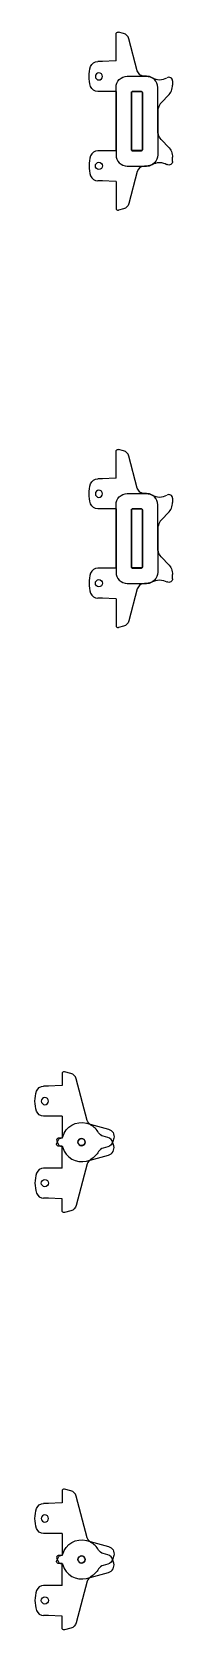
# Model space of a CAD drawing. Header units: inches. Extents: x -309 to 118, y -31 to 166.
# Drawn here: x 24.64 to 26.96, y 20.95 to 47.75 of the extents above; entities that cross this region are included whole.
import ezdxf

# ---------------------------------------------------------------- set-up
doc = ezdxf.new("R2010")
doc.units = ezdxf.units.IN
doc.header["$MEASUREMENT"] = 0
doc.layers.add('CUT', color=1, linetype='Continuous')
doc.layers.add('CUT_195', color=3, linetype='Continuous')

# ---------------------------------------------------------------- blocks, each defined once
blk = doc.blocks.new('Latch_Mid')
at = {"layer": 'CUT_195', "ltscale": 0.007812}
for p, q in [((0.253, 0.919), (0.253, 1.369)), ((0.253, 0.919), (0.49, 0.909)), ((0.48, 0.909), (0.562, 0.909)), ((0.253, 0.403), (0.49, 0.403)), ((0.48, 0.403), (0.562, 0.403)), ((-0.625, -0.524), (-0.521, -0.42)), ((-0.698, -0.768), (-0.698, -0.7))]:
    blk.add_line(p, q, dxfattribs=at)
for points in [[(-0.448, -0.243), (-0.448, 0.472, -0.414214), (-0.261, 0.659), (-0.226, 0.659, 0.339454), (-0.105, 0.752), (0.038, 1.288, -0.267949), (0.127, 1.376), (0.214, 1.4)], [(0.253, 0.403), (0.253, -0.659, -0.414214), (0.065, -0.847), (-0.261, -0.847, -0.131652), (-0.354, -0.822, -0.131652)]]:
    blk.add_lwpolyline(points, format="xyb", dxfattribs=at)
at = {"layer": 'CUT_195'}
blk.add_lwpolyline([(-0.19, -0.573), (-0.19, 0.386, -0.414214), (-0.174, 0.401), (-0.021, 0.401, -0.414214), (-0.005, 0.386), (-0.005, -0.573, -0.414214), (-0.021, -0.589), (-0.174, -0.589, -0.414214)], format="xyb", close=True, dxfattribs=at)
at = {"layer": 'CUT_195', "ltscale": 0.003906}
blk.add_circle((0.542, 0.656), 0.0595, dxfattribs=at)
at = {"layer": 'CUT_195', "ltscale": 0.007812}
for centre, radius, start, end in [((0.222, 1.369), 0.0312, 0, 105), ((0.562, 0.784), 0.125, 18.3655, 90), ((0.177, 0.656), 0.531, 341.6345, 18.3655), ((0.562, 0.528), 0.125, 270, 341.6345), ((-0.698, -0.243), 0.25, 315, 0), ((-0.448, -0.7), 0.25, 135, 180), ((-0.636, -0.768), 0.0625, 180, 300), ((-0.479, -1.038), 0.25, 60, 120), ((-0.261, -0.659), 0.188, 240, 270)]:
    blk.add_arc(centre, radius, start, end, dxfattribs=at)
blk = doc.blocks.new('HingeTop')
at = {"layer": 'CUT_195', "ltscale": 0.007812}
for p, q in [((-0.242, 0.263), (-0.005, 0.253)), ((-0.015, 0.253), (0.067, 0.253)), ((-0.242, -0.253), (-0.005, -0.253)), ((-0.015, -0.253), (0.067, -0.253))]:
    blk.add_line(p, q, dxfattribs=at)
at = {"layer": 'CUT_195'}
blk.add_lwpolyline([(-0.242, -0.25), (-0.242, -0.622), (-0.179, -0.622, -0.57735), (-0.152, -0.669), (-0.191, -0.737, -0.267949), (-0.218, -0.753), (-0.224, -0.753, 0.336424), (-0.254, -0.776, -0.411031), (-0.655, -1.004), (-1.025, -0.905, -0.414214), (-1.114, -0.752), (-1.099, -0.698, -0.267949), (-1.011, -0.61), (-0.934, -0.589, 0.203798), (-0.857, -0.529, -0.141217), (-0.729, -0.4, 0.203798), (-0.668, -0.323), (-0.481, 0.375, -0.267949), (-0.393, 0.464), (-0.281, 0.493, -0.493145), (-0.242, 0.463), (-0.242, 0.263)], format="xyb", dxfattribs=at)
at = {"layer": 'CUT_195', "ltscale": 0.003906}
for centre in [(0.047, 0), (-0.57, -0.688)]:
    blk.add_circle(centre, 0.0595, dxfattribs=at)
at = {"layer": 'CUT_195', "ltscale": 0.007812}
for centre, radius, start, end in [((0.067, 0.128), 0.125, 18.3655, 90), ((-0.318, 0), 0.531, 341.6345, 18.3655), ((0.067, -0.128), 0.125, 270, 341.6345)]:
    blk.add_arc(centre, radius, start, end, dxfattribs=at)

msp = doc.modelspace()

# ---------------------------------------------------------------- block references
at = {"layer": 'CUT', "xscale": -1}
for name, p in [('Latch_Mid', (26.2627, 46.34875)), ('Latch_Mid', (26.2627, 39.34875)), ('HingeTop', (24.85808, 29.8175)), ('HingeTop', (24.85808, 22.8175))]:
    msp.add_blockref(name, p, dxfattribs=at)
at = {"layer": 'CUT', "rotation": 180}
for name, p in [('Latch_Mid', (26.2627, 46.16125)), ('Latch_Mid', (26.2627, 39.16125)), ('HingeTop', (24.85808, 28.4425)), ('HingeTop', (24.85808, 21.4425))]:
    msp.add_blockref(name, p, dxfattribs=at)

doc.saveas('drawing.dxf')
